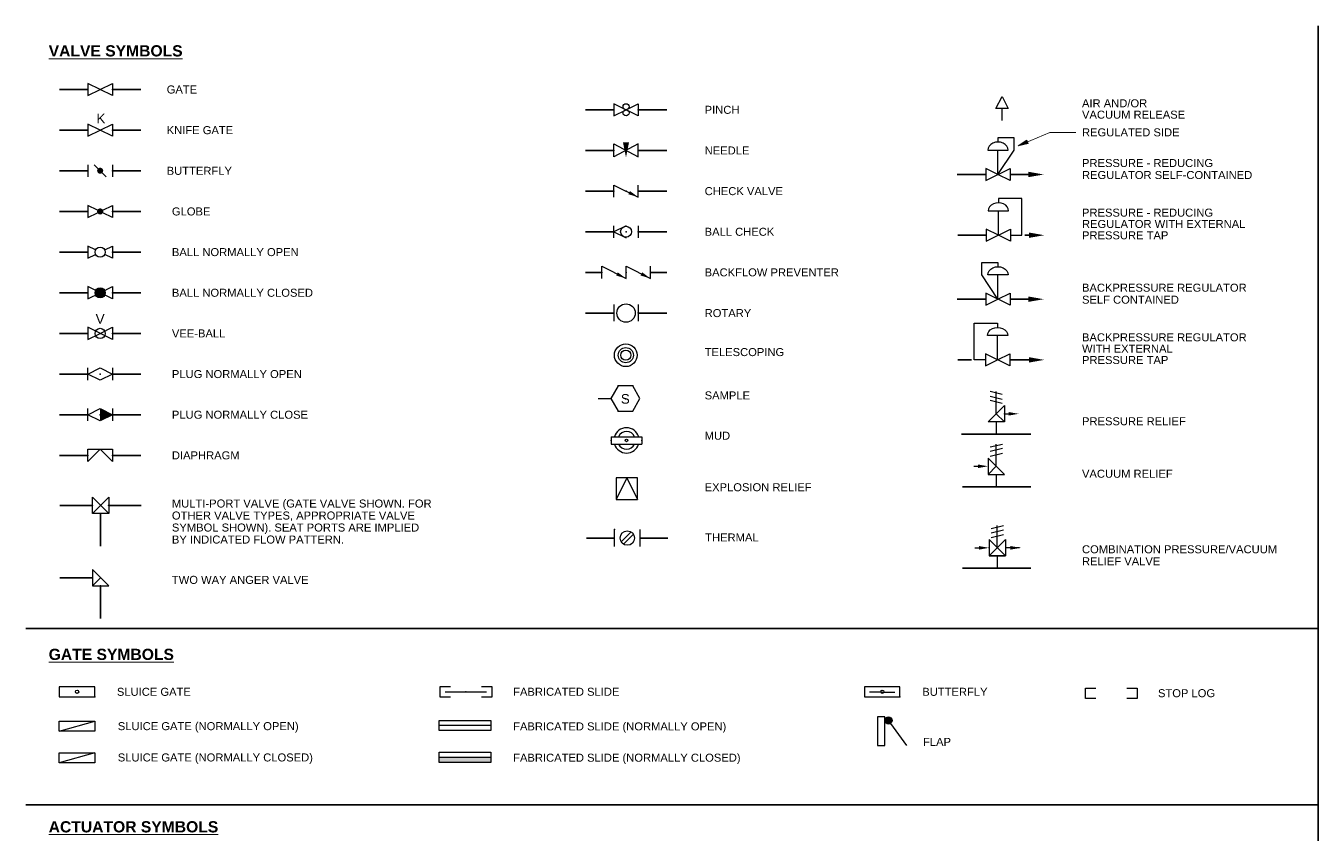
# Paper-space layout 'A1 - LEGEND SHEET 2' of a CAD drawing. Extents: x 44 to 802, y 22 to 574.
# Drawn here: x 44 to 447.5, y 321.2 to 574 of the extents above; entities that cross this region are included whole.
import ezdxf
from ezdxf.enums import TextEntityAlignment as Align

# ---------------------------------------------------------------- set-up
doc = ezdxf.new("R2010")
doc.units = 0
for name, color, linetype, lineweight in [('DI-SGNL', 2, 'Continuous', 18), ('G-TEXT', 3, 'Continuous', 25), ('N-ANNO-TEXT', 3, 'Continuous', 18), ('N-ANNO-TEXT-TITL', 1, 'Continuous', 13), ('N-INST', 4, 'Continuous', 35), ('N-PANL-COMP', 4, 'Continuous', 35)]:
    doc.layers.add(name, color=color, linetype=linetype, lineweight=lineweight)
doc.styles.add('_CGS_2-5_NOTES', font='arial.ttf', dxfattribs={"height": 2.5})
doc.styles.add('_CGS_2-5_SYMBOL', font='arial.ttf', dxfattribs={"height": 2.5})
doc.styles.add('_CGS_3-5_SUBHEADING', font='arialbd.ttf', dxfattribs={"height": 3.5})

# ---------------------------------------------------------------- blocks, each defined once
blk = doc.blocks.new('ARROW_8')
at = {"layer": 'G-TEXT', "ltscale": 0.01}
blk.add_solid([(-1.25, -0.22), (0, 0), (-1.25, 0.22)], dxfattribs=at)
blk = doc.blocks.new('_D_VALVE_GATE')
for p, q in [((7.62, -1.905), (0, 1.905)), ((0, 1.905), (0, -1.905)), ((0, -1.905), (7.62, 1.905)), ((7.62, 1.905), (7.62, -1.905))]:
    blk.add_line(p, q)
for p in [(0, 0), (3.81, 0), (7.62, 0)]:
    blk.add_point(p)
blk = doc.blocks.new('_D_VALVE_KNIFE GATE')
for p, q in [((7.62, -1.91), (0, 1.9)), ((0, 1.9), (0, -1.91)), ((0, -1.91), (7.62, 1.9)), ((7.62, 1.9), (7.62, -1.91))]:
    blk.add_line(p, q)
for p in [(0, 0), (3.81, 0), (7.62, 0)]:
    blk.add_point(p)
at = {"style": '_CGS_2-5_SYMBOL'}
blk.add_text('K', height=3, dxfattribs=at).set_placement((4.04, 3.63), align=Align.MIDDLE_CENTER)
blk = doc.blocks.new('_D_VALVE_BUTTERFLY')
h = blk.add_hatch(color=256)
edge = h.paths.add_edge_path()
edge.add_arc((3.81, 0.02), 0.953, 180, 540)
for p, q in [((0, 1.91), (0, -1.9)), ((1.91, 1.91), (5.72, -1.9)), ((7.62, 1.91), (7.62, -1.9))]:
    blk.add_line(p, q)
for p in [(3.81, 0), (0, -0.02), (7.62, -0.02)]:
    blk.add_point(p)
blk = doc.blocks.new('_D_VALVE_GLOBE')
h = blk.add_hatch(color=256)
edge = h.paths.add_edge_path()
edge.add_arc((3.81, 0), 0.9655, 0, 360)
for p, q in [((2.9464, 0.4318), (0, 1.905)), ((0, 1.905), (0, -1.905)), ((4.6736, 0.4318), (7.62, 1.905)), ((7.62, 1.905), (7.62, -1.905)), ((0, -1.905), (2.9464, -0.4318)), ((7.62, -1.905), (4.6736, -0.4318))]:
    blk.add_line(p, q)
for p in [(0, 0), (3.81, 0), (3.81, 0), (7.62, 0)]:
    blk.add_point(p)
blk = doc.blocks.new('_D_VALVE_BALL - NORMALLY OPEN')
for p, q in [((2.39, 0.71), (0, 1.9)), ((0, 1.9), (0, -1.9)), ((5.23, 0.71), (7.62, 1.9)), ((7.62, 1.9), (7.62, -1.9)), ((0, -1.9), (2.39, -0.71)), ((7.62, -1.9), (5.23, -0.71))]:
    blk.add_line(p, q)
blk.add_circle((3.81, 0), 1.59)
for p in [(0, 0), (7.62, 0)]:
    blk.add_point(p)
blk = doc.blocks.new('_D_VALVE_BALL - NORMALLY CLOSED')
h = blk.add_hatch(color=256)
edge = h.paths.add_edge_path()
edge.add_arc((3.81, 0), 1.589, 0, 360)
for p, q in [((7.62, -1.905), (0, 1.905)), ((0, 1.905), (0, -1.905)), ((0, -1.905), (3.81, 0)), ((3.81, 0), (7.62, 1.905)), ((7.62, 1.905), (7.62, -1.905))]:
    blk.add_line(p, q)
blk.add_circle((3.81, 0), 1.589)
for p in [(0, 0), (3.81, 0), (7.62, 0)]:
    blk.add_point(p)
blk = doc.blocks.new('_D_VALVE_VEE-BALL')
for p, q in [((7.62, -1.9), (0, 1.9)), ((0, 1.9), (0, -1.9)), ((0, -1.9), (3.81, 0)), ((3.81, 0), (7.62, 1.9)), ((7.62, 1.9), (7.62, -1.9))]:
    blk.add_line(p, q)
blk.add_circle((3.8, 0), 1.59)
for p in [(0, 0), (3.81, 0), (7.62, 0)]:
    blk.add_point(p)
at = {"style": '_CGS_2-5_SYMBOL'}
blk.add_text('V', height=3, dxfattribs=at).set_placement((3.8, 4.52), align=Align.MIDDLE_CENTER)
blk = doc.blocks.new('_D_VALVE_DIAPHRAGM')
for p, q in [((3.81, 1.905), (0, -1.905)), ((0, -1.905), (0, 1.905)), ((0, 1.905), (7.62, 1.905)), ((7.62, -1.905), (3.81, 1.905)), ((7.62, 1.905), (7.62, -1.905))]:
    blk.add_line(p, q)
for p in [(0, 0), (7.62, 0)]:
    blk.add_point(p)
blk = doc.blocks.new('_D_VALVE_MULTI-PORT')
for p, q in [((0, -2.55), (5.11, 2.55)), ((0, -2.55), (0, 2.55)), ((0, 2.55), (5.11, -2.55)), ((5.11, 2.55), (5.11, -2.55)), ((5.11, -2.55), (0, -2.55))]:
    blk.add_line(p, q)
at = {"layer": 'N-PANL-COMP', "ltscale": 0.0508}
for p in [(0, 0), (2.55, 0), (5.11, 0), (2.55, -2.55)]:
    blk.add_point(p, dxfattribs=at)
blk = doc.blocks.new('_D_VALVE_PINCH')
for p, q in [((7.62, -1.9), (0, 1.9)), ((0, 1.9), (0, -1.9)), ((0, -1.9), (3.81, 0)), ((3.81, 0), (7.62, 1.9)), ((7.62, 1.9), (7.62, -1.9))]:
    blk.add_line(p, q)
for centre in [(3.81, 0.97), (3.81, -0.94)]:
    blk.add_circle(centre, 0.953)
for p in [(0, 0), (7.62, 0)]:
    blk.add_point(p)
blk = doc.blocks.new('_D_VALVE_NEEDLE')
for p, q in [((0, 2.0193), (7.62, -2.0193)), ((7.62, 2.0193), (0, -2.0193)), ((0, -2.0193), (0, 2.0193)), ((7.62, -2.0193), (7.62, 2.0193))]:
    blk.add_line(p, q)
for p in [(0, -0.0127), (3.81, -0.0127), (3.81, -0.0127), (7.62, -0.0127)]:
    blk.add_point(p)
at = {"extrusion": (0, 0, -1)}
blk.add_solid([(-2.8448, 2.5019), (-3.7846, -2.1717), (-4.7244, 2.5019)], dxfattribs=at)
blk = doc.blocks.new('_D_VALVE_CHECK')
for p, q in [((0, -1.905), (0, 1.905)), ((0, 1.905), (7.62, -1.905)), ((7.62, -1.905), (7.62, 1.905))]:
    blk.add_line(p, q)
for p in [(0, 0), (3.81, 0), (7.62, 0)]:
    blk.add_point(p)
blk.add_solid([(4.5466, -0.9652), (7.62, -1.905), (5.0292, 0.0254)])
blk = doc.blocks.new('_D_VALVE_BALL CHECK')
for p, q in [((0, -1.905), (0, 1.905)), ((3.81, 1.905), (0, 0)), ((7.62, 1.905), (7.62, -1.905)), ((0, 0), (3.81, -1.905))]:
    blk.add_line(p, q)
blk.add_circle((3.81, 0), 1.706)
for p in [(0, 0), (3.81, 0), (7.62, 0)]:
    blk.add_point(p)
blk = doc.blocks.new('_D_VALVE_BACKFLOW PREVENTER')
at = {"ltscale": 0.0508}
for p, q in [((0, -1.905), (0, 1.905)), ((0, 1.905), (7.62, -1.905)), ((7.62, -1.905), (7.62, 1.905)), ((7.62, 1.905), (15.24, -1.905)), ((7.62, -1.905), (7.62, 1.905)), ((15.24, -1.905), (15.24, 1.905))]:
    blk.add_line(p, q, dxfattribs=at)
for p in [(0, 0), (7.62, 0), (7.62, 0), (15.24, 0)]:
    blk.add_point(p, dxfattribs=at)
for points in [[(4.5466, -0.9652), (7.62, -1.905), (5.0292, 0.0254)], [(12.1666, -0.9652), (15.24, -1.905), (12.6492, 0.0254)]]:
    blk.add_solid(points, dxfattribs=at)
blk = doc.blocks.new('_D_VALVE_ROTARY')
for p, q in [((0, 2.57), (0, -2.57)), ((7.62, 2.57), (7.62, -2.57))]:
    blk.add_line(p, q)
blk.add_circle((3.84, -0.07), 2.87)
for p in [(0, 0), (7.62, 0), (7.62, 0), (0, -0.03), (0, -0.03), (7.62, -0.03), (7.62, -0.03)]:
    blk.add_point(p)
blk = doc.blocks.new('_D_VALVE_TELESCOPING')
for radius in [3.56, 2.36, 1.57]:
    blk.add_circle((0, 0), radius)
blk = doc.blocks.new('_D_VALVE_SAMPLE')
blk.add_line((0, 0), (3.95, 0))
at = {"flags": 128}
blk.add_lwpolyline([(3.95, 0), (6.26, -3.96), (10.81, -3.96), (13.09, 0), (10.81, 3.96), (6.26, 3.96)], close=True, dxfattribs=at)
for p in [(3.95, 0), (6.26, 3.96), (10.81, 3.96), (6.26, -3.96), (8.52, -0.03)]:
    blk.add_point(p)
at = {"style": '_CGS_2-5_SYMBOL'}
blk.add_text('S', height=3, dxfattribs=at).set_placement((8.51, -0.09), align=Align.MIDDLE_CENTER)
blk = doc.blocks.new('_D_VALVE_MUD')
for p, q in [((-4.7498, 1.143), (4.7498, 1.143)), ((-4.7498, 1.143), (-4.7498, -1.1938)), ((4.7498, 1.143), (4.7498, -1.1938)), ((-4.7498, -1.1938), (4.7498, -1.1938))]:
    blk.add_line(p, q)
blk.add_circle((0, 0), 0.4072)
for radius, start, end in [(3.9624, 16.765872, 163.234128), (2.7686, 24.383618, 155.616382), (3.9624, 197.534622, 342.465378), (2.7686, 205.543272, 334.456728)]:
    blk.add_arc((0, 0), radius, start, end)
for p in [(-4.7498, -0.0254), (4.7498, -0.0254)]:
    blk.add_point(p)
blk = doc.blocks.new('_D_VALVE_EXPLOSION RELIEF')
at = {"ltscale": 0.11}
for p, q in [((3.375, 6.75), (-3.375, 6.75)), ((0, 6.75), (-3.375, 0)), ((-3.375, 6.75), (-3.375, 0)), ((0, 6.75), (3.375, 0)), ((3.375, 0), (3.375, 6.75)), ((-3.375, 0), (3.375, 0))]:
    blk.add_line(p, q, dxfattribs=at)
blk = doc.blocks.new('_D_VALVE_THERMAL')
for p, q in [((0, -2.66), (0, 2.66)), ((5.15, 1.93), (2.06, -1.17)), ((5.87, 1.24), (2.75, -1.89)), ((7.97, -2.66), (7.97, 2.66))]:
    blk.add_line(p, q)
blk.add_circle((3.99, 0), 2.25)
blk.add_point((0, 2.66))
blk = doc.blocks.new('_D_MISC_AIR - VACUUM RELEASE')
for p, q in [((-1.905, 3.683), (0, 7.493)), ((0, 7.493), (1.905, 3.683)), ((0, 3.683), (-1.905, 3.683)), ((0, 0), (0, 3.683)), ((1.905, 3.683), (0, 3.683))]:
    blk.add_line(p, q)
blk = doc.blocks.new('_D_VALVE_PRESSURE REDUCING - SELF CONTAINED')
for p, q in [((8.89, 11.43), (3.81, 11.43)), ((3.81, 11.43), (3.81, 10.13)), ((8.89, 7.62), (8.89, 11.43)), ((0.63, 7.59), (6.99, 7.59)), ((3.81, 0), (8.89, 7.62)), ((3.81, 0), (3.81, 7.59)), ((3.81, 0), (0, 1.9)), ((0, 1.9), (0, -1.9)), ((0, -1.9), (7.62, 1.9)), ((7.62, -1.9), (3.81, 0)), ((7.62, 1.9), (7.62, -1.9))]:
    blk.add_line(p, q)
blk.add_ellipse((3.8, 7.6), major_axis=(3.18, 0), ratio=0.8, start_param=0, end_param=3.141593)
blk = doc.blocks.new('_D_VALVE_PRESSURE REDUCING - EXTERNAL TAP')
for p, q in [((11.1, 11.46), (3.81, 11.46)), ((3.81, 11.46), (3.81, 10.13)), ((11.1, 0), (11.1, 11.46)), ((0.63, 7.59), (6.99, 7.59)), ((3.81, 0), (3.81, 7.59)), ((3.81, 0), (0, 1.9)), ((0, 1.9), (0, -1.91)), ((0, -1.91), (7.62, 1.9)), ((7.62, -1.91), (3.81, 0)), ((7.62, 1.9), (7.62, -1.91)), ((7.62, 0), (11.1, 0))]:
    blk.add_line(p, q)
blk.add_ellipse((3.82, 7.6), major_axis=(3.18, 0), ratio=0.8, start_param=0, end_param=3.141593)
blk = doc.blocks.new('_D_VALVE_BACKPRESSURE REGULATOR - SELF CONTAINED')
for p, q in [((-1.27, 7.62), (-1.27, 11.43)), ((-1.27, 11.43), (3.81, 11.43)), ((3.81, 11.43), (3.81, 10.13)), ((3.81, 0), (-1.27, 7.62)), ((6.99, 7.59), (0.63, 7.59)), ((3.81, 0), (3.81, 7.59)), ((7.62, -1.9), (0, 1.9)), ((0, 1.9), (0, -1.9)), ((0, -1.9), (3.81, 0)), ((3.81, 0), (7.62, 1.9)), ((7.62, 1.9), (7.62, -1.9))]:
    blk.add_line(p, q)
at = {"extrusion": (0, 0, -1)}
blk.add_ellipse((3.82, 7.6), major_axis=(-3.18, 0), ratio=0.8, start_param=0, end_param=3.141593, dxfattribs=at)
blk = doc.blocks.new('_D_VALVE_BACKPRESSURE REGULATOR - EXTERNAL TAP')
for p, q in [((-3.48, 0), (-3.48, 11.46)), ((-3.48, 11.46), (3.81, 11.46)), ((3.81, 11.46), (3.81, 10.13)), ((6.99, 7.59), (0.64, 7.59)), ((3.81, 0), (3.81, 7.59)), ((0, 0), (-3.48, 0)), ((7.62, -1.9), (0, 1.91)), ((0, 1.91), (0, -1.9)), ((0, -1.9), (3.81, 0)), ((3.81, 0), (7.62, 1.91)), ((7.62, 1.91), (7.62, -1.9))]:
    blk.add_line(p, q)
at = {"extrusion": (0, 0, -1)}
blk.add_ellipse((3.8, 7.6), major_axis=(-3.18, 0), ratio=0.8, start_param=0, end_param=3.141593, dxfattribs=at)
blk = doc.blocks.new('_D_VALVE_RELIEF - COMBINATION PRESSURE-VACUUM')
for p, q in [((-1.88, 12.38), (1.96, 13.3)), ((0, 6.36), (0, 13.3)), ((-2.55, 8.92), (-2.55, 3.81)), ((2.55, 3.81), (-2.55, 8.92)), ((-2.55, 3.81), (2.55, 8.92)), ((1.96, 11.9), (-1.88, 10.93)), ((-1.88, 9.54), (1.96, 10.48)), ((2.55, 8.92), (2.55, 3.81)), ((-7, 6.35), (-4.95, 6.35)), ((7, 6.35), (2.55, 6.35)), ((-2.55, 3.81), (2.55, 3.81)), ((2.55, 3.81), (-2.55, 3.81)), ((0, 3.81), (0, 0))]:
    blk.add_line(p, q)
blk.add_point((-2.55, 6.35))
at = {"extrusion": (0, 0, -1)}
for points in [[(5.73, 6.91), (2.56, 6.35), (5.73, 5.79)], [(4.95, 6.76), (2.56, 6.35), (4.95, 5.92)], [(-4.15, 6.91), (-7.32, 6.35), (-4.15, 5.79)]]:
    blk.add_solid(points, dxfattribs=at)
blk = doc.blocks.new('_D_VALVE_RELIEF - VACUUM')
for p, q in [((-1.88, 12.43), (1.96, 13.35)), ((0, 6.41), (0, 13.35)), ((-2.55, 8.97), (-2.55, 3.86)), ((2.55, 3.86), (-2.55, 8.97)), ((1.96, 11.95), (-1.88, 10.99)), ((-1.88, 9.59), (1.96, 10.53)), ((-7, 6.4), (-4.95, 6.4)), ((-2.55, 3.86), (0.01, 6.4)), ((-2.55, 3.86), (2.55, 3.86)), ((0, 3.86), (0, 0))]:
    blk.add_line(p, q)
at = {"extrusion": (0, 0, -1)}
blk.add_solid([(5.73, 6.96), (2.56, 6.4), (5.73, 5.84)], dxfattribs=at)
blk = doc.blocks.new('_D_VALVE_RELIEF - PRESSURE')
for p, q in [((1.8796, 12.4333), (-1.9558, 13.3477)), ((0, 6.4135), (0, 13.3477)), ((-1.9558, 11.9507), (1.8796, 10.9855)), ((1.8796, 9.5885), (-1.9558, 10.5283)), ((2.5527, 3.8608), (-0.0127, 6.4008)), ((2.5527, 6.4008), (4.6101, 6.4008)), ((0, 3.8608), (0, 0))]:
    blk.add_line(p, q)
at = {"flags": 128}
blk.add_lwpolyline([(2.5527, 8.9662), (2.5527, 3.8608), (-2.5527, 3.8608)], close=True, dxfattribs=at)
for p in [(2.5527, 6.4008), (-0.0127, 3.8608)]:
    blk.add_point(p)
blk.add_solid([(3.8227, 5.842), (6.9977, 6.4008), (3.8227, 6.9596)])
blk = doc.blocks.new('_D_GATE_SLUICE')
for p, q in [((11.0998, 3.175), (0, 3.175)), ((0, 3.175), (0, 0)), ((0, 0), (11.0998, 0)), ((11.0998, 0), (11.0998, 3.175))]:
    blk.add_line(p, q)
blk.add_circle((5.588, 1.6002), 0.5105)
blk.add_point((11.0998, 0))
blk = doc.blocks.new('_D_GATE_SLUICE - NORMALLY OPEN')
for p, q in [((0, 0), (11.1, 3.175)), ((0, 3.175), (11.1, 3.175)), ((0, 0), (0, 3.175)), ((11.1, 0), (0, 0)), ((11.1, 3.175), (11.1, 0))]:
    blk.add_line(p, q)
blk = doc.blocks.new('_D_GATE_SLUICE - NORMALLY CLOSED')
for p, q in [((11.1, 3.175), (0, 0)), ((0, 0), (0, 3.175)), ((0, 3.175), (11.1, 3.175)), ((11.1, 0), (0, 0)), ((11.1, 3.175), (11.1, 0))]:
    blk.add_line(p, q)
blk.add_solid([(0, 0), (11.1, 3.175), (11.1, 0), (0, 0)])
blk = doc.blocks.new('_D_GATE_FABRICATED SLIDE')
for p, q in [((0, 0), (0, 3.2512)), ((0, 3.2512), (3.2258, 3.2512)), ((3.2258, 0), (0, 0)), ((1.6256, 1.6256), (14.5288, 1.6256)), ((12.9286, 3.2512), (16.1544, 3.2512)), ((16.1544, 0), (12.9286, 0)), ((16.1544, 3.2512), (16.1544, 0))]:
    blk.add_line(p, q)
blk.add_point((8.0772, 1.6256))
blk = doc.blocks.new('_D_GATE_FABRICATED SLIDE - NORMALLY OPEN')
for p, q in [((0, 0), (0, 3.175)), ((0, 3.175), (16.2, 3.175)), ((16.2, 1.5875), (0, 1.5875)), ((16.2, 0), (0, 0)), ((16.2, 3.175), (16.2, 0))]:
    blk.add_line(p, q)
blk = doc.blocks.new('_D_GATE_FABRICATED SLIDE - NORMALLY CLOSED')
for p, q in [((0, 3.175), (16.2, 3.175)), ((0, 0), (0, 3.175)), ((0, 1.5875), (16.2, 1.5875)), ((16.2, 0), (0, 0)), ((16.2, 3.175), (16.2, 0))]:
    blk.add_line(p, q)
blk.add_solid([(0, 0), (16.2, 0), (0, 1.5875), (16.2, 1.5875)])
blk = doc.blocks.new('_D_GATE_BUTTERFLY')
for p, q in [((11.0998, 3.175), (0, 3.175)), ((0, 3.175), (0, 0)), ((0, 0), (11.0998, 0)), ((5.5626, 1.524), (1.6002, 1.524)), ((5.5626, 1.524), (9.525, 1.524)), ((11.0998, 0), (11.0998, 3.175))]:
    blk.add_line(p, q)
blk.add_circle((5.588, 1.6002), 0.5105)
blk.add_point((11.0998, 0))
blk = doc.blocks.new('_D_GATE_STOP LOG')
for p, q in [((0, 0), (0, 3.2512)), ((0, 3.2512), (3.2258, 3.2512)), ((3.2258, 0), (0, 0)), ((12.9286, 3.2512), (16.1544, 3.2512)), ((16.1544, 0), (12.9286, 0)), ((16.1544, 3.2512), (16.1544, 0))]:
    blk.add_line(p, q)
blk = doc.blocks.new('_D_VALVE_PLUG NORMALL OPEN')
at = {"ltscale": 0.0508}
for p, q in [((0, -1.905), (0, 1.905)), ((7.6454, 1.905), (7.6454, -1.905))]:
    blk.add_line(p, q, dxfattribs=at)
at = {"ltscale": 0.0508, "flags": 128}
blk.add_lwpolyline([(0, 0), (3.8354, 1.905), (7.6454, 0), (3.8354, -1.905), (0, 0)], dxfattribs=at)
at = {"ltscale": 0.0508}
for p in [(0, 0), (3.8354, 0), (7.6454, 0)]:
    blk.add_point(p, dxfattribs=at)
blk = doc.blocks.new('_D_VALVE_PLUG NORMALL CLOSED')
at = {"ltscale": 0.0508}
for p, q in [((0, -1.905), (0, 1.905)), ((7.62, 1.905), (7.62, -1.905))]:
    blk.add_line(p, q, dxfattribs=at)
at = {"ltscale": 0.0508, "flags": 128}
blk.add_lwpolyline([(0, 0), (3.81, 1.905), (7.62, 0), (3.81, -1.905), (0, 0)], dxfattribs=at)
at = {"ltscale": 0.0508}
for p in [(0, 0), (3.81, 0), (7.62, 0)]:
    blk.add_point(p, dxfattribs=at)
at = {"ltscale": 0.0508, "extrusion": (0, 0, -1)}
blk.add_solid([(-3.81, 1.905), (-3.81, -1.905), (-7.62, 0)], dxfattribs=at)
blk = doc.blocks.new('_D_VALVE_TWO WAY ANGER')
at = {"ltscale": 0.0508}
blk.add_line((0, -2.5527), (2.54, -0.0127), dxfattribs=at)
at = {"ltscale": 0.0508, "flags": 128}
blk.add_lwpolyline([(0, 2.5527), (0, -2.5527), (5.1054, -2.5527)], close=True, dxfattribs=at)
at = {"ltscale": 0.0508}
for p in [(0, -0.0127), (2.54, -0.0127), (2.54, -2.5527)]:
    blk.add_point(p, dxfattribs=at)
blk = doc.blocks.new('_D_VALVE_FLAP')
h = blk.add_hatch(color=256)
h.dxf.hatch_style = 1
h.paths.add_polyline_path([(4.5, 3.37, 1), (2.25, 3.37, 1)])
for p, q in [((0, 4.5), (0, -4.5)), ((2.25, 4.5), (0, 4.5)), ((2.25, -4.5), (2.25, 4.5)), ((4.03, 2.46), (9, -4.5)), ((0, -4.5), (2.25, -4.5))]:
    blk.add_line(p, q)
blk.add_circle((3.37, 3.37), 1.12)

psp = doc.layouts.new('A1 - LEGEND SHEET 2')

# ---------------------------------------------------------------- linework, layer by layer
at = {"layer": 'DI-SGNL', "flags": 128}
psp.add_lwpolyline([(356.57, 538.23), (357.02, 537.2), (353.88, 536.46), (356.57, 538.23), (356.66, 537.65), (356.86, 537.3), (354.5, 536.75), (356.52, 538.09), (356.56, 537.61), (356.66, 537.38), (355.03, 536.98), (356.39, 537.87), (356.56, 537.42), (355.58, 537.19), (356.36, 537.69), (356.38, 537.45), (356.05, 537.39), (356.8, 537.71)], dxfattribs=at)
at = {"layer": 'N-ANNO-TEXT'}
for p, q in [((363.73, 540.71), (353.88, 536.46)), ((371.84, 540.71), (363.73, 540.71))]:
    psp.add_line(p, q, dxfattribs=at)
at = {"layer": 'N-INST', "ltscale": 0.0508}
for p, q in [((447.55, 574), (447.55, 70)), ((334.87, 527.56), (343.76, 527.56)), ((351.38, 527.56), (360.27, 527.56)), ((335.01, 508.59), (343.9, 508.59)), ((355.97, 508.59), (360.41, 508.59)), ((334.87, 488.6), (343.76, 488.6)), ((351.38, 488.6), (360.27, 488.6)), ((335.01, 469.64), (339.32, 469.64)), ((351.24, 469.64), (360.41, 469.64)), ((336.2, 446.39), (357.86, 446.39)), ((336.48, 430), (357.86, 430)), ((54.64, 424.16), (64.79, 424.16)), ((69.9, 424.16), (80.04, 424.16)), ((67.34, 421.6), (67.34, 411.46)), ((336.48, 404.52), (357.86, 404.52))]:
    psp.add_line(p, q, dxfattribs=at)
at = {"layer": 'N-INST', "ltscale": 0.009144}
for p, q in [((43.99, 385.74), (447.55, 385.74)), ((43.99, 330.62), (447.55, 330.62))]:
    psp.add_line(p, q, dxfattribs=at)
at = {"layer": 'N-INST', "ltscale": 0.0508, "flags": 128}
for points in [[(54.5, 554.11), (63.39, 554.11)], [(71.01, 554.11), (79.9, 554.11)], [(218.73, 547.76), (227.62, 547.76)], [(235.24, 547.76), (244.13, 547.76)], [(54.5, 541.41), (63.39, 541.41)], [(71.01, 541.41), (79.9, 541.41)], [(218.73, 535.06), (227.62, 535.06)], [(235.24, 535.06), (244.13, 535.06)], [(54.5, 528.71), (63.39, 528.71)], [(71.01, 528.71), (79.9, 528.71)], [(218.73, 522.36), (227.62, 522.36)], [(235.24, 522.36), (244.13, 522.36)], [(54.5, 516.01), (63.39, 516.01)], [(71.01, 516.01), (79.9, 516.01)], [(218.73, 509.66), (227.62, 509.66)], [(235.24, 509.66), (244.13, 509.66)], [(54.5, 503.31), (63.39, 503.31)], [(71.01, 503.31), (79.9, 503.31)], [(218.73, 496.96), (223.81, 496.96)], [(239.05, 496.96), (244.13, 496.96)], [(54.5, 490.61), (63.39, 490.61)], [(71.01, 490.61), (79.9, 490.61)], [(218.73, 484.26), (227.59, 484.26)], [(235.21, 484.26), (244.13, 484.26)], [(54.5, 477.91), (63.39, 477.91)], [(71.01, 477.91), (79.9, 477.91)], [(54.5, 465.21), (63.37, 465.21)], [(71.01, 465.21), (79.9, 465.21)], [(54.5, 452.51), (63.39, 452.51)], [(71.01, 452.51), (79.9, 452.51)], [(54.5, 439.81), (63.39, 439.81)], [(71.01, 439.81), (79.9, 439.81)], [(219.04, 413.97), (227.83, 413.97)], [(235.8, 413.97), (244.44, 413.97)], [(54.64, 401.57), (64.8, 401.57)], [(67.34, 399.03), (67.34, 388.87)]]:
    psp.add_lwpolyline(points, dxfattribs=at)

# ---------------------------------------------------------------- block references
for name, p in [('_D_VALVE_GATE', (63.39, 554.11)), ('_D_VALVE_PINCH', (227.62, 547.76)), ('_D_MISC_AIR - VACUUM RELEASE', (348.84, 544.47)), ('_D_VALVE_KNIFE GATE', (63.39, 541.41)), ('_D_VALVE_NEEDLE', (227.62, 535.08)), ('_D_VALVE_PRESSURE REDUCING - SELF CONTAINED', (343.76, 527.56)), ('_D_VALVE_BUTTERFLY', (63.39, 528.71)), ('_D_VALVE_CHECK', (227.62, 522.36)), ('_D_VALVE_GLOBE', (63.39, 516.01)), ('_D_VALVE_PRESSURE REDUCING - EXTERNAL TAP', (343.9, 508.59)), ('_D_VALVE_BALL CHECK', (227.62, 509.66)), ('_D_VALVE_BALL - NORMALLY OPEN', (63.39, 503.31)), ('_D_VALVE_BACKFLOW PREVENTER', (223.81, 496.96)), ('_D_VALVE_BACKPRESSURE REGULATOR - SELF CONTAINED', (343.76, 488.6)), ('_D_VALVE_BALL - NORMALLY CLOSED', (63.39, 490.61)), ('_D_VALVE_ROTARY', (227.59, 484.34)), ('_D_VALVE_VEE-BALL', (63.39, 477.91)), ('_D_VALVE_BACKPRESSURE REGULATOR - EXTERNAL TAP', (343.62, 469.64)), ('_D_VALVE_TELESCOPING', (231.34, 471.1)), ('_D_VALVE_PLUG NORMALL OPEN', (63.37, 465.21)), ('_D_VALVE_SAMPLE', (222.68, 457.55)), ('_D_VALVE_RELIEF - PRESSURE', (347.03, 446.39)), ('_D_VALVE_PLUG NORMALL CLOSED', (63.39, 452.51)), ('_D_VALVE_MUD', (231.57, 444.49)), ('_D_VALVE_DIAPHRAGM', (63.39, 439.81)), ('_D_VALVE_RELIEF - VACUUM', (347.03, 430)), ('_D_VALVE_EXPLOSION RELIEF', (231.67, 426.02)), ('_D_VALVE_MULTI-PORT', (64.79, 424.16)), ('_D_VALVE_THERMAL', (227.83, 413.97)), ('_D_VALVE_RELIEF - COMBINATION PRESSURE-VACUUM', (347.32, 404.57)), ('_D_VALVE_TWO WAY ANGER', (64.8, 401.58)), ('_D_GATE_SLUICE', (54.39, 364.35)), ('_D_GATE_FABRICATED SLIDE', (173.35, 364.31)), ('_D_GATE_BUTTERFLY', (305.86, 364.35)), ('_D_GATE_STOP LOG', (374.88, 363.86)), ('_D_GATE_SLUICE - NORMALLY OPEN', (54.39, 353.63)), ('_D_GATE_FABRICATED SLIDE - NORMALLY OPEN', (173.01, 353.81)), ('_D_VALVE_FLAP', (309.98, 353.63)), ('_D_GATE_FABRICATED SLIDE - NORMALLY CLOSED', (173.01, 343.9)), ('_D_GATE_SLUICE - NORMALLY CLOSED', (54.39, 343.72))]:
    psp.add_blockref(name, p)
at = {"layer": 'N-INST', "ltscale": 0.0508, "xscale": 3.810000000000002, "yscale": 3.810000000000002, "zscale": 3.810000000000002}
psp.add_blockref('ARROW_8', (361.85, 527.56), dxfattribs=at)
at = {"layer": 'N-INST', "ltscale": 0.01, "xscale": 3.810000000000002, "yscale": 3.810000000000002, "zscale": 3.810000000000002}
for p in [(362, 508.59), (361.85, 488.6), (362, 469.64)]:
    psp.add_blockref('ARROW_8', p, dxfattribs=at)

# ---------------------------------------------------------------- texts
at = {"layer": 'N-ANNO-TEXT', "style": '_CGS_2-5_NOTES'}
for s, p in [('GATE', (87.98, 554.11)), ('PINCH', (255.97, 547.76)), ('KNIFE GATE', (87.98, 541.41)), ('NEEDLE', (255.97, 535.06)), ('BUTTERFLY', (87.98, 528.71)), ('CHECK VALVE', (255.97, 522.36)), ('GLOBE', (89.6, 516.01)), ('BALL CHECK', (255.97, 509.66)), ('BALL NORMALLY OPEN', (89.6, 503.31)), ('BALL NORMALLY CLOSED', (89.6, 490.61)), ('ROTARY', (255.97, 484.26)), ('VEE-BALL', (89.6, 477.91)), ('TELESCOPING', (255.97, 472.07)), ('PLUG NORMALLY OPEN', (89.6, 465.21)), ('SAMPLE', (255.97, 458.54)), ('PLUG NORMALLY CLOSE', (89.6, 452.51)), ('PRESSURE RELIEF', (373.8, 450.46)), ('MUD', (255.97, 445.95)), ('DIAPHRAGM', (89.6, 439.81)), ('VACUUM RELIEF', (373.8, 434.07)), ('EXPLOSION RELIEF', (255.97, 429.85)), ('THERMAL', (256.14, 414.16)), ('TWO WAY ANGER VALVE', (89.6, 400.91)), ('SLUICE GATE', (72.43, 365.94)), ('BUTTERFLY', (323.92, 365.94)), ('SLUICE GATE (NORMALLY OPEN)', (72.71, 355.21)), ('FLAP', (324.16, 350.31)), ('SLUICE GATE (NORMALLY CLOSED)', (72.71, 345.43))]:
    psp.add_text(s, height=2.5, dxfattribs=at).set_placement(p, align=Align.MIDDLE_LEFT)
at = {"layer": 'N-ANNO-TEXT', "char_height": 2.5, "style": '_CGS_2-5_NOTES'}
for s, insert, attachment_point, line_spacing_factor in [('AIR AND/OR\\PVACUUM RELEASE', (373.8, 548.01), 4, 0.85), ('REGULATED SIDE', (373.8, 541.97), 1, 0.9125), ('PRESSURE - REDUCING\\PREGULATOR SELF-CONTAINED', (373.8, 529.25), 4, 0.9), ('PRESSURE - REDUCING\\PREGULATOR WITH EXTERNAL\\PPRESSURE TAP', (373.8, 512.08), 4, 0.85), ('BACKFLOW PREVENTER', (255.97, 496.96), 4, 0.85), ('BACKPRESSURE REGULATOR\\PSELF CONTAINED', (373.8, 490.3), 4, 0.9), ('BACKPRESSURE REGULATOR\\PWITH EXTERNAL\\PPRESSURE TAP', (373.8, 473.13), 4, 0.85), ('MULTI-PORT VALVE (GATE VALVE SHOWN. FOR\\POTHER VALVE TYPES, APPROPRIATE VALVE\\PSYMBOL SHOWN). SEAT PORTS ARE IMPLIED\\PBY INDICATED FLOW PATTERN.', (89.6, 419.12), 4, 0.9), ('COMBINATION PRESSURE/VACUUM\\PRELIEF VALVE', (373.8, 408.59), 4, 0.9), ('FABRICATED SLIDE', (196.16, 365.94), 4, 0.85), ('STOP LOG', (397.52, 365.49), 4, 0.85), ('FABRICATED SLIDE (NORMALLY OPEN)', (196.16, 354.76), 4, 0.85341), ('FABRICATED SLIDE (NORMALLY CLOSED)', (196.16, 344.98), 4, 0.85341)]:
    psp.add_mtext(s, dxfattribs=dict(at, insert=insert, attachment_point=attachment_point, line_spacing_factor=line_spacing_factor))
at = {"layer": 'N-ANNO-TEXT-TITL', "style": '_CGS_3-5_SUBHEADING'}
for s, p in [('%%uVALVE SYMBOLS%%u', (51.12, 567.94)), ('%%uGATE SYMBOLS%%u', (51.12, 379.39)), ('%%uACTUATOR SYMBOLS%%u', (51.12, 325.52))]:
    psp.add_text(s, height=3.5, dxfattribs=at).set_placement(p, align=Align.TOP_LEFT)

doc.saveas('drawing.dxf')
